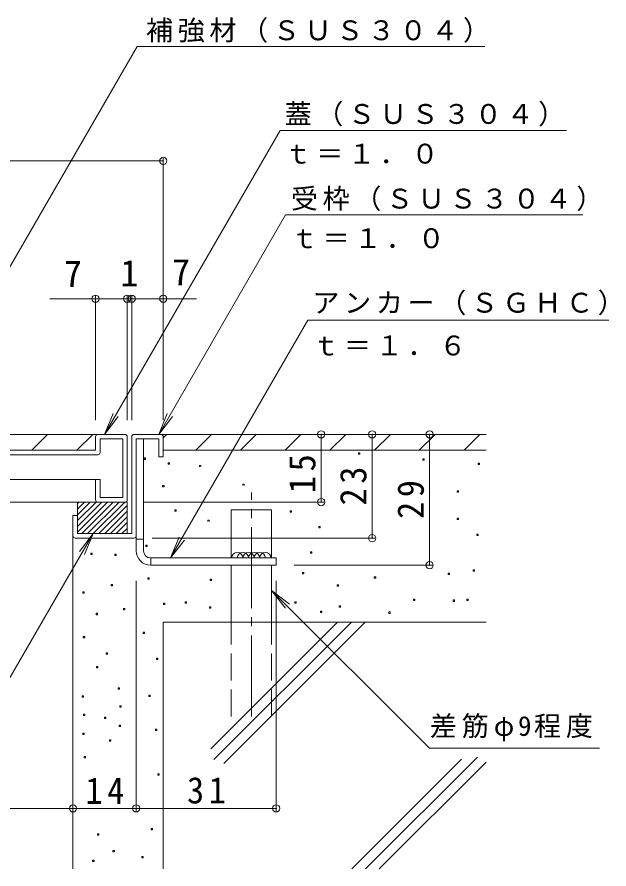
# Model space of a CAD drawing. Units: millimetres at full size; some dimension numbers follow another scale. Extents: x -360 to 358, y -273 to 239.
# Drawn here: x 227.4 to 358.4, y 50.5 to 239.2 of the extents above; entities that cross this region are included whole.
import ezdxf
from ezdxf.enums import TextEntityAlignment as Align

# ---------------------------------------------------------------- set-up
doc = ezdxf.new("R2010")
doc.units = ezdxf.units.MM
doc.header["$LTSCALE"] = 2
doc.header["$PDMODE"] = 32
doc.header["$PDSIZE"] = 1.6
doc.linetypes.add('CHAIN2', pattern=[12, 9, -1, 1, -1])
doc.linetypes.add('DASHED3', pattern=[4, 3, -1])
for name, color, linetype, lineweight in [('D-1', 2, 'Continuous', 9), ('D-2', 3, 'Continuous', 9), ('D-4', 7, 'Continuous', 9), ('D-5', 7, 'Continuous', 9), ('D-6', 7, 'Continuous', 9)]:
    doc.layers.add(name, color=color, linetype=linetype, lineweight=lineweight)
doc.styles.add('ＭＳ ゴシック', font='')
doc.styles.get('ＭＳ ゴシック').set_extended_font_data('MS Gothic')

msp = doc.modelspace()

# ---------------------------------------------------------------- linework, layer by layer
at = {"layer": 'D-1'}
for p, q in [((252.767, 146.254), (252.767, 124.754)), ((253.263, 146.754), (259.268, 146.754)), ((253.767, 145.754), (258.768, 145.754)), ((253.767, 124.254), (253.767, 145.754)), ((255.367, 120.966), (255.367, 145.754)), ((258.768, 145.754), (258.768, 141.754)), ((259.768, 146.254), (259.768, 141.754)), ((258.768, 141.754), (259.768, 141.754)), ((240.767, 125.101), (247.42, 131.754)), ((240.767, 131.466), (241.056, 131.754)), ((240.767, 128.92), (243.601, 131.754)), ((240.767, 127.647), (244.874, 131.754)), ((240.767, 126.374), (246.147, 131.754)), ((240.768, 128.754), (240.768, 131.754)), ((251.768, 131.754), (240.768, 131.754)), ((240.769, 130.194), (242.329, 131.754)), ((241.693, 124.754), (248.693, 131.754)), ((242.965, 124.754), (249.965, 131.754)), ((244.238, 124.754), (251.238, 131.754)), ((245.511, 124.754), (251.767, 131.01)), ((251.268, 131.754), (251.768, 131.754)), ((251.768, 124.754), (251.768, 131.754)), ((239.767, 124.254), (239.767, 128.754)), ((240.768, 128.754), (239.767, 128.754)), ((240.768, 128.754), (240.768, 124.754)), ((246.784, 124.754), (251.768, 129.738)), ((248.057, 124.754), (251.768, 128.465)), ((249.329, 124.754), (251.768, 127.192)), ((240.768, 124.754), (252.767, 124.754)), ((250.602, 124.754), (251.768, 125.919)), ((240.268, 123.754), (253.268, 123.754)), ((253.767, 124.248), (253.767, 120.966)), ((253.767, 123.566), (255.367, 123.566)), ((256.967, 119.366), (256.967, 117.766)), ((256.967, 119.366), (284.767, 119.366)), ((284.767, 117.766), (284.767, 119.366)), ((256.967, 117.766), (284.767, 117.766))]:
    msp.add_line(p, q, dxfattribs=at)
for centre, radius, start, end in [((253.268, 146.254), 0.5, 90, 180), ((259.268, 146.254), 0.5, 0, 90), ((240.268, 124.254), 0.5, 180, 270), ((253.268, 124.254), 0.5, 270, 0), ((256.967, 120.966), 3.2, 180, 270), ((256.967, 120.966), 1.6, 180, 270)]:
    msp.add_arc(centre, radius, start, end, dxfattribs=at)
at = {"layer": 'D-2'}
for p, q in [((251.268, 146.754), (18.267, 146.754)), ((230.627, 143.254), (234.127, 146.754)), ((240.627, 143.254), (244.127, 146.754)), ((244.767, 146.254), (244.767, 143.254)), ((250.768, 145.754), (245.767, 145.754)), ((245.767, 142.754), (245.767, 145.754)), ((250.768, 132.754), (250.768, 145.754)), ((251.767, 146.254), (251.767, 132.254)), ((24.267, 142.254), (239.195, 142.254)), ((240.609, 143.254), (24.767, 143.254)), ((245.267, 142.254), (239.195, 142.254)), ((244.767, 143.254), (240.609, 143.254)), ((243.261, 136.754), (210.968, 136.754)), ((244.768, 136.754), (243.261, 136.754)), ((244.768, 132.254), (244.768, 136.754)), ((244.768, 136.754), (245.768, 136.754)), ((245.268, 131.754), (219.517, 131.754)), ((245.268, 131.754), (251.238, 131.754))]:
    msp.add_line(p, q, dxfattribs=at)
msp.add_lwpolyline([(250.768, 132.754), (245.768, 132.754), (245.768, 136.754)], dxfattribs=at)
for centre, start, end in [((245.267, 146.254), 90, 180), ((251.268, 146.254), 0, 90), ((245.267, 142.754), 270, 0), ((245.268, 132.254), 180, 270), ((251.268, 132.254), 270, 0)]:
    msp.add_arc(centre, 0.5, start, end, dxfattribs=at)
at = {"layer": 'D-4'}
for p, q in [((259.76, 149.87), (259.76, 207.939)), ((9.767, 207.339), (259.76, 207.339)), ((244.76, 176.811), (234.656, 176.811)), ((244.76, 149.87), (244.76, 177.411)), ((244.76, 177.411), (244.76, 149.87)), ((251.76, 149.87), (251.76, 177.411)), ((252.76, 149.87), (252.76, 177.411)), ((294.724, 146.754), (294.724, 131.754)), ((306.027, 146.754), (306.027, 123.754)), ((318.743, 146.754), (318.743, 117.766)), ((295.324, 131.754), (255.271, 131.754)), ((306.627, 123.754), (257.268, 123.754)), ((319.343, 117.766), (288.767, 117.766)), ((253.76, 114.295), (253.76, 63.287)), ((284.767, 114.295), (284.767, 63.287)), ((239.767, 63.887), (29.767, 63.887)), ((253.76, 63.887), (239.767, 63.887)), ((284.767, 63.887), (253.76, 63.887))]:
    msp.add_line(p, q, dxfattribs=at)
msp.add_lwpolyline([(244.76, 176.811), (251.76, 176.811), (252.76, 176.811), (259.76, 176.811), (267.102, 176.811)], dxfattribs=at)
for p in [(259.76, 207.339), (244.76, 176.811), (244.76, 176.811), (251.76, 176.811), (252.76, 176.811), (259.76, 176.811), (294.724, 146.754), (306.027, 146.754), (318.743, 146.754), (294.724, 131.754), (306.027, 123.754), (318.743, 117.766), (239.767, 63.887), (253.76, 63.887), (284.767, 63.887)]:
    msp.add_point(p, dxfattribs=at)
at = {"layer": 'D-5'}
for p, q in [((253.944, 232.673), (197.237, 134.454)), ((253.944, 232.673), (330.944, 232.673)), ((285.611, 214.093), (246.733, 146.754)), ((285.611, 214.093), (349.019, 214.093)), ((286.8, 195.356), (258.74, 146.754)), ((286.8, 195.356), (352.667, 195.356)), ((291.78, 172.021), (261.38, 119.366)), ((291.78, 172.021), (358.45, 172.021)), ((246.733, 146.754), (248.646, 151.373)), ((258.74, 146.754), (260.653, 151.373)), ((246.733, 146.754), (249.777, 150.721)), ((258.74, 146.754), (261.784, 150.721)), ((244.232, 124.754), (241.188, 120.787)), ((244.232, 124.754), (242.319, 120.134)), ((261.38, 119.366), (263.293, 123.985)), ((261.38, 119.366), (264.423, 123.332)), ((283.76, 112.192), (286.803, 108.225)), ((283.76, 112.192), (287.726, 109.148))]:
    msp.add_line(p, q, dxfattribs=at)
for points in [[(244.232, 124.754), (223.946, 89.616), (159.794, 89.616)], [(283.76, 112.192), (318.689, 77.262), (356.354, 77.262)]]:
    msp.add_lwpolyline(points, dxfattribs=at)
at = {"layer": 'D-6', "color": 6, "lineweight": 5}
for p, q in [((331.283, 146.754), (259.268, 146.754)), ((259.76, 145.957), (260.557, 146.754)), ((266.956, 143.254), (270.456, 146.754)), ((276.856, 143.254), (280.356, 146.754)), ((286.755, 143.254), (290.255, 146.754)), ((296.655, 143.254), (300.155, 146.754)), ((306.554, 143.254), (310.054, 146.754)), ((316.454, 143.254), (319.954, 146.754)), ((326.353, 143.254), (329.853, 146.754)), ((331.283, 143.254), (259.76, 143.254)), ((274.76, 130.022), (283.76, 130.022)), ((274.76, 119.366), (274.76, 130.022)), ((283.76, 119.366), (283.76, 130.022)), ((239.767, 124.254), (239.767, 50.466)), ((274.76, 105.166), (274.76, 117.766)), ((283.76, 105.166), (283.76, 117.766)), ((259.76, 105.166), (259.76, 50.466)), ((331.283, 105.166), (259.76, 105.166)), ((298.349, 105.166), (270.295, 77.112)), ((301.409, 105.166), (270.986, 74.743)), ((304.469, 105.166), (273.135, 73.831)), ((325.83, 74.814), (301.482, 50.466)), ((329.347, 75.271), (304.542, 50.466)), ((331.283, 74.147), (307.602, 50.466))]:
    msp.add_line(p, q, dxfattribs=at)
at = {"layer": 'D-6', "color": 6, "linetype": 'CHAIN2', "lineweight": 5}
msp.add_line((279.26, 84.223), (279.26, 133.899), dxfattribs=at)
at = {"layer": 'D-6', "color": 6, "linetype": 'DASHED3', "lineweight": 5}
for p, q in [((274.76, 84.223), (274.76, 105.166)), ((283.76, 84.223), (283.76, 105.166))]:
    msp.add_line(p, q, dxfattribs=at)
at = {"layer": 'D-6'}
for points in [[(303.008, 142.388), (303.008, 142.688), (303.308, 142.688), (303.308, 142.388)], [(255.547, 141.221), (255.547, 141.521), (255.847, 141.521), (255.847, 141.221)], [(260.862, 140.117), (260.862, 140.417), (261.162, 140.417), (261.162, 140.117)], [(317.226, 141.008), (317.226, 141.308), (317.526, 141.308), (317.526, 141.008)], [(329.459, 140.101), (329.459, 140.402), (329.758, 140.402), (329.758, 140.101)], [(259.619, 135.147), (259.619, 135.447), (259.919, 135.447), (259.919, 135.147)], [(324.862, 133.956), (324.862, 134.256), (325.162, 134.256), (325.162, 133.956)], [(262.311, 129.764), (262.311, 130.064), (262.611, 130.064), (262.611, 129.764)], [(287.862, 129.54), (287.862, 129.84), (288.162, 129.84), (288.162, 129.54)], [(324.862, 127.862), (324.862, 128.163), (325.162, 128.163), (325.162, 127.862)], [(294.22, 126.008), (294.22, 126.308), (294.52, 126.308), (294.52, 126.008)], [(329.189, 124.33), (329.189, 124.63), (329.489, 124.63), (329.489, 124.33)], [(255.89, 121.922), (255.89, 122.222), (256.19, 122.222), (256.19, 121.922)], [(243.71, 120.145), (243.71, 120.445), (244.01, 120.445), (244.01, 120.145)], [(249.034, 119.897), (249.034, 120.197), (249.334, 120.197), (249.334, 119.897)], [(292.366, 120.445), (292.366, 120.745), (292.666, 120.745), (292.666, 120.445)], [(290.564, 115.87), (290.564, 116.17), (290.864, 116.17), (290.864, 115.87)], [(306.495, 114.882), (306.495, 115.182), (306.795, 115.182), (306.795, 114.882)], [(322.831, 115.676), (322.831, 115.976), (323.131, 115.976), (323.131, 115.676)], [(328.395, 116.471), (328.395, 116.771), (328.694, 116.771), (328.694, 116.471)], [(248.229, 113.225), (248.229, 113.525), (248.529, 113.525), (248.529, 113.225)], [(256.304, 114.674), (256.304, 114.975), (256.604, 114.975), (256.604, 114.674)], [(270.145, 114.347), (270.145, 114.647), (270.445, 114.647), (270.445, 114.347)], [(298.282, 113.115), (298.282, 113.415), (298.582, 113.415), (298.582, 113.115)], [(241.915, 111.586), (241.915, 111.886), (242.215, 111.886), (242.215, 111.586)], [(264.623, 109.378), (264.623, 109.678), (264.923, 109.678), (264.923, 109.378)], [(288.922, 109.318), (288.922, 109.618), (289.222, 109.618), (289.222, 109.318)], [(315.149, 109.936), (315.149, 110.237), (315.449, 110.237), (315.449, 109.936)], [(323.979, 109.76), (323.979, 110.06), (324.279, 110.06), (324.279, 109.76)], [(326.982, 109.936), (326.982, 110.237), (327.282, 110.237), (327.282, 109.936)], [(250.921, 107.841), (250.921, 108.141), (251.22, 108.141), (251.22, 107.841)], [(259.824, 109.084), (259.824, 109.384), (260.124, 109.384), (260.124, 109.084)], [(270.007, 108.273), (270.007, 108.573), (270.307, 108.573), (270.307, 108.273)], [(294.578, 107.307), (294.578, 107.607), (294.878, 107.607), (294.878, 107.307)], [(298.724, 108.435), (298.724, 108.735), (299.024, 108.735), (299.024, 108.435)], [(244.916, 106.806), (244.916, 107.106), (245.216, 107.106), (245.216, 106.806)], [(309.694, 107.1), (309.694, 107.4), (309.994, 107.4), (309.994, 107.1)], [(242.053, 101.647), (242.053, 101.947), (242.353, 101.947), (242.353, 101.647)], [(255.269, 102.665), (255.269, 102.965), (255.569, 102.965), (255.569, 102.665)], [(247.101, 98.086), (247.101, 98.387), (247.401, 98.387), (247.401, 98.086)], [(258.283, 96.844), (258.283, 97.144), (258.583, 97.144), (258.583, 96.844)], [(244.952, 95.021), (244.952, 95.321), (245.252, 95.321), (245.252, 95.021)], [(249.784, 90.328), (249.784, 90.628), (250.084, 90.628), (250.084, 90.328)], [(241.777, 88.533), (241.777, 88.833), (242.077, 88.833), (242.077, 88.533)], [(256.548, 88.671), (256.548, 88.971), (256.848, 88.971), (256.848, 88.671)], [(250.11, 86.282), (250.11, 86.582), (250.41, 86.582), (250.41, 86.282)], [(242.104, 84.487), (242.104, 84.787), (242.404, 84.787), (242.404, 84.487)], [(246.769, 83.795), (246.769, 84.095), (247.069, 84.095), (247.069, 83.795)], [(249.978, 82.043), (249.978, 82.343), (250.278, 82.343), (250.278, 82.043)], [(258.066, 81.148), (258.066, 81.448), (258.366, 81.448), (258.366, 81.148)], [(241.971, 80.249), (241.971, 80.549), (242.271, 80.549), (242.271, 80.249)], [(247.829, 78.762), (247.829, 79.062), (248.129, 79.062), (248.129, 78.762)], [(242.266, 75.053), (242.266, 75.353), (242.566, 75.353), (242.566, 75.053)], [(258.524, 71.272), (258.524, 71.572), (258.824, 71.572), (258.824, 71.272)], [(257.101, 59.158), (257.101, 59.458), (257.401, 59.458), (257.401, 59.158)], [(245.18, 57.966), (245.18, 58.266), (245.48, 58.266), (245.48, 57.966)], [(248.624, 54.257), (248.624, 54.557), (248.924, 54.557), (248.924, 54.257)], [(254.982, 52.932), (254.982, 53.232), (255.282, 53.232), (255.282, 52.932)], [(244.12, 52.138), (244.12, 52.438), (244.42, 52.438), (244.42, 52.138)]]:
    msp.add_lwpolyline(points, close=True, dxfattribs=at)
for points in [[(267.81, 139.587), (267.81, 139.887), (268.11, 139.887), (268.11, 139.587)], [(277.347, 135.414), (277.347, 135.714), (277.647, 135.714), (277.647, 135.414)], [(269.598, 127.467), (269.598, 127.767), (269.898, 127.767), (269.898, 127.467)]]:
    msp.add_lwpolyline(points, dxfattribs=at)
at = {"layer": 'D-6', "color": 6, "lineweight": 5}
for centre in [(276.146, 119.366), (277.391, 119.366), (278.637, 119.366), (279.882, 119.366), (281.128, 119.366), (282.373, 119.366)]:
    msp.add_arc(centre, 1.245, 0, 180, dxfattribs=at)

# ---------------------------------------------------------------- texts
at = {"layer": 'D-4', "color": 2, "style": 'ＭＳ ゴシック'}
for s, p in [('7', (237.756, 177.675)), ('1', (250.26, 177.811)), ('7', (261.714, 178.033))]:
    msp.add_text(s, height=5.865, dxfattribs=at).set_placement(p, align=Align.BOTTOM_LEFT)
at = {"layer": 'D-4', "color": 2, "char_height": 5.865, "attachment_point": 7, "rotation": 90, "style": 'ＭＳ ゴシック'}
for s, insert in [('\\T1.27;\\W0.95;15', (293.524, 133.735)), ('\\T1.27;\\W0.95;23', (304.827, 131.004)), ('\\T1.27;\\W0.95;29', (317.543, 128.01))]:
    msp.add_mtext(s, dxfattribs=dict(at, insert=insert))
at = {"layer": 'D-4', "color": 2, "char_height": 5.865, "attachment_point": 7, "style": 'ＭＳ ゴシック'}
for s, insert in [('\\T1.27;\\W0.95;14', (242.514, 64.887)), ('\\T1.27;\\W0.95;31', (265.014, 64.887))]:
    msp.add_mtext(s, dxfattribs=dict(at, insert=insert))
at = {"layer": 'D-5', "char_height": 4.399, "attachment_point": 7, "style": 'ＭＳ ゴシック'}
for s, insert in [('\\T1.17;補強材（ＳＵＳ３０４）', (255.93, 233.502)), ('\\T1.17;蓋（ＳＵＳ３０４）', (286.624, 214.965)), ('\\T1.17;ｔ＝１．０', (286.624, 206.675)), ('\\T1.17;受枠（ＳＵＳ３０４）', (288.023, 196.209)), ('\\T1.17;ｔ＝１．０', (288.023, 187.938)), ('\\T1.17;アンカー（ＳＧＨＣ）', (292.774, 173.146)), ('\\T1.17;ｔ＝１．６', (292.774, 164.177)), ('\\T1.18;差筋φ9程度', (318.777, 78.755))]:
    msp.add_mtext(s, dxfattribs=dict(at, insert=insert))

doc.saveas('drawing.dxf')
